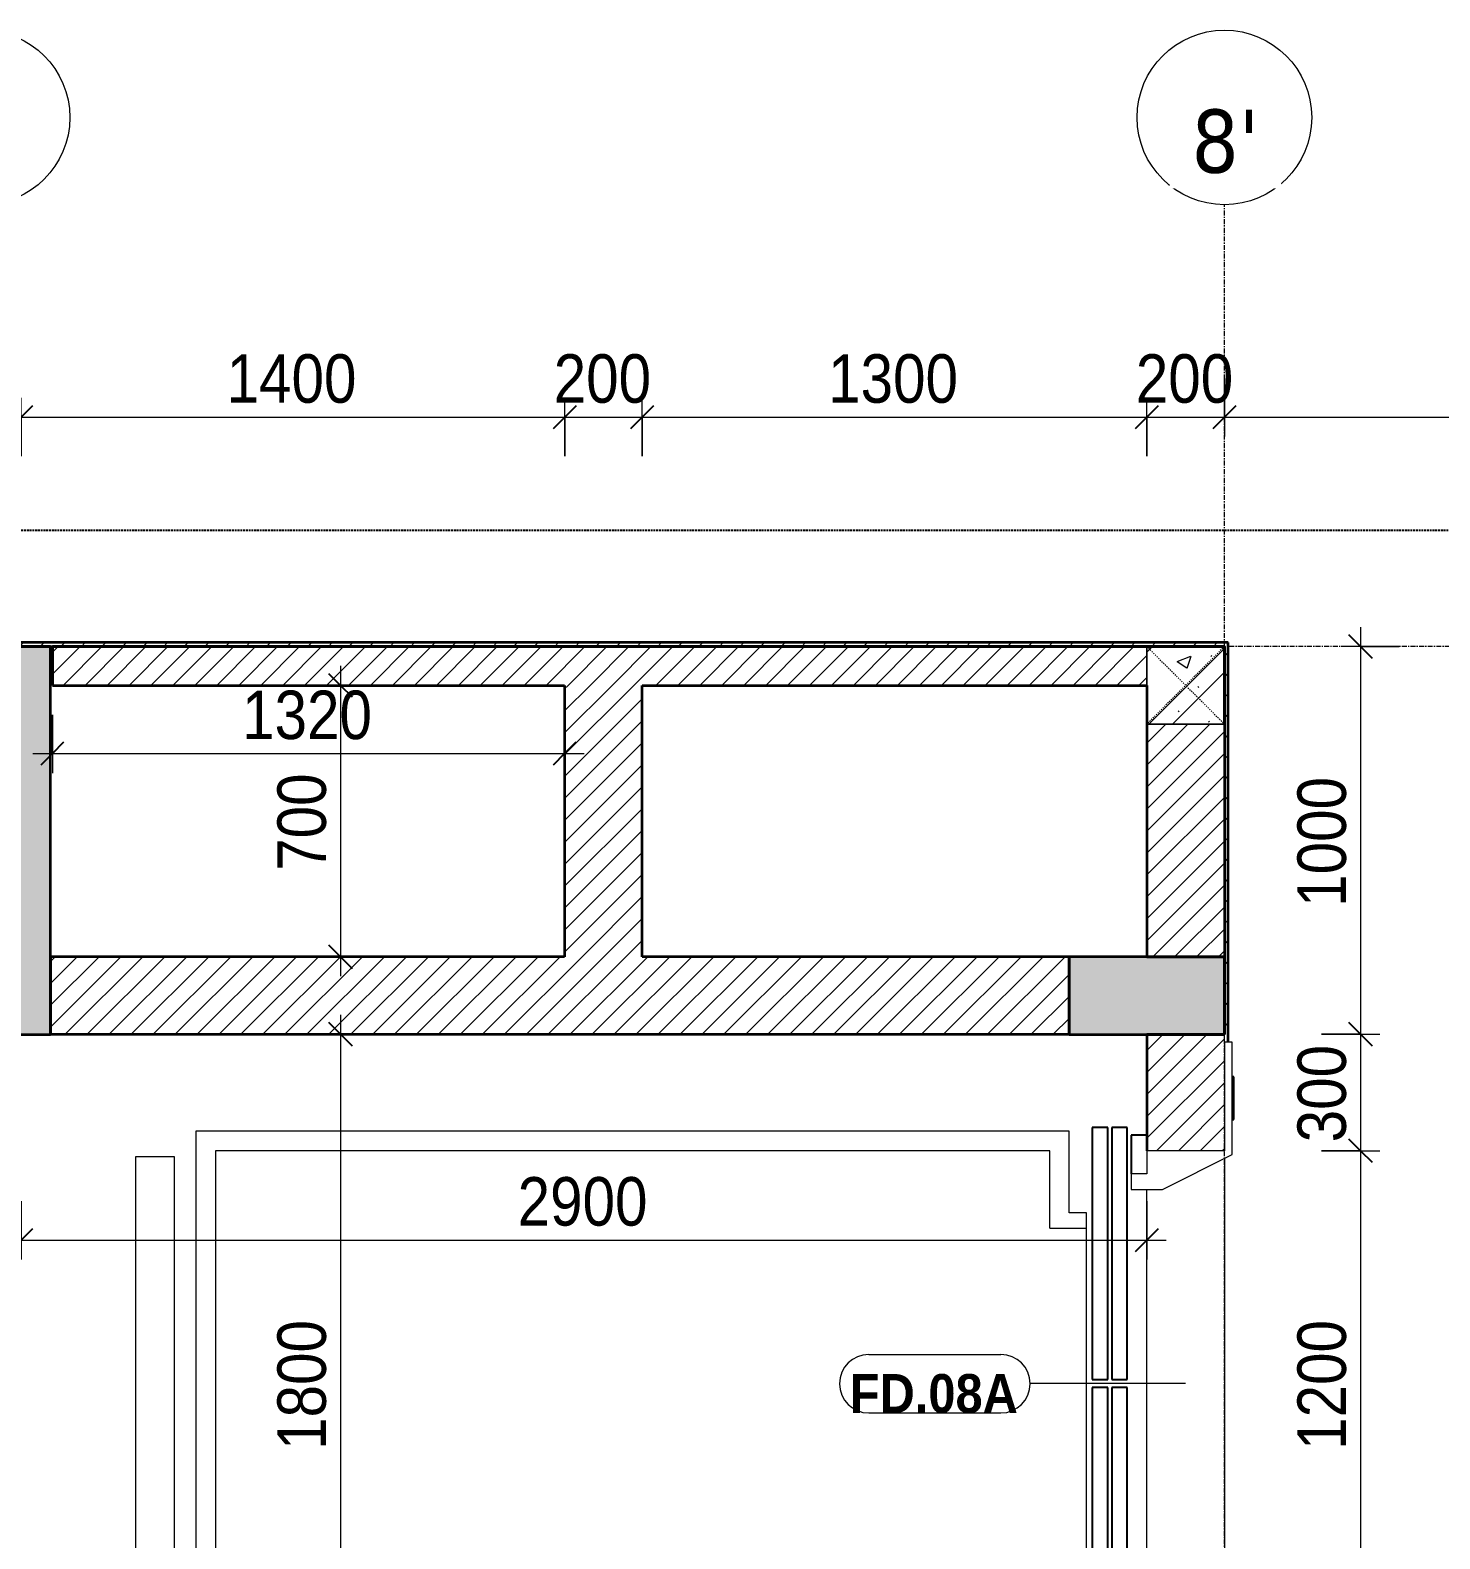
# Model space of a CAD drawing. Header units: millimetres. Extents: x 75804 to 125408, y 2002 to 35126.
# Drawn here: x 88767 to 92399, y 31237 to 35126 of the extents above; entities that cross this region are included whole.
import ezdxf

# ---------------------------------------------------------------- set-up
doc = ezdxf.new("R2010")
doc.units = ezdxf.units.MM
for name, pattern in [('Dash', [6, 3, -3]), ('Dash - Tight', [4.5, 3, -1.5]), ('Grid Line', [22.225, 12.7, -3.175, 3.175, -3.175]), ('Hidden', [7.14375, 4.7625, -2.38125])]:
    doc.linetypes.add(name, pattern=pattern)
for name, color, linetype, lineweight in [('0-2', 10, 'Continuous', 5), ('A-ANNO-DIMS', 211, 'Continuous', 9), ('A-ANNO-DIMS-50', 211, 'Continuous', 9), ('A-DETL-GENF-1', 92, 'Dash - Tight', 18), ('A-DETL-GENF-2', 92, 'Hidden', 25), ('A-DOOR', 31, 'Continuous', 18), ('A-DOOR-1', 31, 'Continuous', 25), ('A-DOOR-IDEN', 31, 'Continuous', 9), ('A-WALL', 113, 'Continuous', 18), ('A-WALL-1', 113, 'Continuous', 35), ('A-WALL-PATT-1', 111, 'Continuous', 18), ('I-WALL-2', 2, 'Continuous', 35), ('S-COLS', 52, 'Continuous', 18), ('S-COLS-1', 9, 'Continuous', 5), ('S-COLS-2', 7, 'Continuous', 35), ('S-COLS-3', 52, 'Dash', 18), ('S-COLS-4', 254, 'Continuous', 18), ('S-COLS-5', 52, 'Continuous', 35), ('S-COLS-HDLN', 52, 'Dash', 18), ('S-GRID-1', 1, 'Grid Line', 9), ('S-GRID-IDEN', 1, 'Continuous', 9)]:
    doc.layers.add(name, color=color, linetype=linetype, lineweight=lineweight)
doc.styles.add('Arial_B', font='arialbd.ttf', dxfattribs={"width": 0.9, "height": 100})
doc.styles.add('Tahoma_B', font='tahomabd.ttf', dxfattribs={"height": 162.5})
doc.styles.add('UTM Avo', font='', dxfattribs={"width": 0.9, "height": 125})
doc.styles.get('UTM Avo').set_extended_font_data('UTM Avo')
doc.dimstyles.new('1_Dim_chi_tiet_2_5', dxfattribs={"dimscale": 304.8, "dimtxt": 124.912619, "dimasz": 0.19685, "dimexe": 0.164042, "dimexo": 0.0625, "dimgap": 0.016404, "dimtad": 1, "dimdec": 0, "dimrnd": 5, "dimzin": 0, "dimdsep": 46, "dimtxsty": 'UTM Avo', "dimblk1": 'OBLIQUE', "dimblk2": 'OBLIQUE', "dimsah": 1, "dimcen": 0.09, "dimdle": 0.164042, "dimazin": 0, "dimtfac": 1, "dimtdec": 4, "dimtix": 1, "dimtmove": 0, "dimatfit": 3, "dimfxl": 0.328084, "dimfxlon": 1, "dimtvp": 1, "dimtolj": 1, "dimtzin": 0, "dimarcsym": 2})
pattern_1 = [(45, (11291.85, 0), (-28.284271, 28.284271), [])]
pattern_2 = [(45, (11291.85, 0), (-26.516504, 26.516504), [])]
pattern_3 = [(50, (11291.85, 0), (364.3679, -31.8783), [38.1, -419.1]), (355, (11291.85, 0), (-70.4859, 382.1133), [30.48, -335.28]), (100.451, (11322.2, -2.66), (293.885, 350.2334), [32.38, -356.18]), (46.184, (11291.85, 101.6), (542.1585, -84.0858), [57.15, -628.65]), (96.636, (11337.03, 94.6), (474.805, 494.8554), [48.57, -534.27]), (351.184, (11291.85, 101.6), (474.8102, 494.85), [45.72, -502.92]), (21, (11342.65, 76.2), (303.2285, -204.5305), [38.1, -419.1]), (326, (11342.65, 76.2), (123.6039, 368.376), [30.48, -335.28]), (71.451, (11367.92, 59.16), (426.8341, 163.8427), [32.38, -356.18]), (37.5, (11291.85, 0), (6.17665, 169.11015), [3.353, -327.863, 3.353, -337.007, -336.55]), (37.5, (11291.85, 0), (6.17665, 169.11015), [-671.576, 3.353, -333.197]), (7.5, (11291.85, 0), (133.63888, 200.3615), [3.353, -190.703, 3.353, -320.243, -128.27]), (7.5, (11291.85, 0), (133.63888, 200.3615), [-517.652, 3.353, -124.917]), (327.5, (11178.57, 0), (271.18182, -11.45836), [3.353, -123.647, 3.353, -392.887, -525.78]), (327.5, (11178.57, 0), (271.18182, -11.45836), [-523.24, 3.353, -522.427]), (317.5, (11127.77, 0), (296.2585, 50.85285), [3.353, -161.747, 3.353, -259.791, -373.38]), (317.5, (11127.77, 0), (296.2585, 50.85285), [-428.244, 3.353, -370.027]), (45, (11291.85, 0), (-125.7236, 125.7236), []), (45, (11291.85, 190.5), (-125.7236, 125.7236), [])]

# ---------------------------------------------------------------- blocks, each defined once
blk = doc.blocks.new('NCV_TKTC_KET CAU_rvt-2-TKCS_THANG MÁY TM2 - MẶT BẰNG TẦNG 1')
at = {"layer": 'S-COLS-1'}
for points in [[(77527.6, 32536.9), (77527.6, 33536.9), (77177.6, 33536.9), (77177.6, 32536.9), (77422.7, 32536.9)], [(80552.6, 32536.9), (80552.6, 32736.9), (80152.6, 32736.9), (80152.6, 32536.9)]]:
    blk.add_hatch(color=256, dxfattribs=at).paths.add_polyline_path(points)
at = {"layer": 'S-COLS-2'}
for p, q in [((77527.6, 33536.9), (77177.6, 33536.9)), ((77527.6, 32536.9), (77527.6, 33536.9)), ((80152.6, 32736.9), (80152.6, 32536.9)), ((80552.6, 32736.9), (80152.6, 32736.9)), ((80552.6, 32536.9), (80552.6, 32736.9)), ((77177.6, 32536.9), (77527.6, 32536.9)), ((80152.6, 32536.9), (80552.6, 32536.9))]:
    blk.add_line(p, q, dxfattribs=at)
blk = doc.blocks.new('Thang may HIEN - Dài x Rộng - 2200x1200-551375-TKCS_THANG MÁY TM2 - MẶT BẰNG TẦNG 1')
at = {"layer": 'A-DOOR'}
for p, q in [((-590, 120), (-880, 120)), ((-880, 120), (-880, 100)), ((-500, -60), (-590, 120)), ((590, 120), (500, -60)), ((880, 120), (590, 120)), ((880, 100), (880, 120)), ((-880, 100), (-600, 100)), ((-600, 100), (-600, -100)), ((600, -100), (600, 100)), ((600, 100), (880, 100)), ((-500, -140), (-500, -60)), ((500, -60), (500, -140)), ((-600, -100), (-540, -100)), ((-540, -100), (-540, -140)), ((615, -100), (600, -100)), ((615, -140), (615, -100)), ((-660, -190.4), (-660, -150.4)), ((-660, -150.4), (-10, -150.4)), ((-540, -140), (-500, -140)), ((-10, -150.4), (-10, -190.4)), ((660, -150.4), (10, -150.4)), ((10, -150.4), (10, -190.4)), ((500, -140), (615, -140)), ((660, -190.4), (660, -150.4)), ((-10, -190.4), (-660, -190.4)), ((10, -190.4), (660, -190.4)), ((-10, -200.4), (-660, -200.4)), ((-660, -200.4), (-660, -240.4)), ((-10, -240.4), (-10, -200.4)), ((10, -200.4), (10, -240.4)), ((660, -200.4), (10, -200.4)), ((660, -240.4), (660, -200.4)), ((-660, -240.4), (-10, -240.4)), ((-440, -255), (-440, -300)), ((-400, -255), (-440, -255)), ((475, -255), (-400, -255)), ((-400, -350), (-400, -255)), ((10, -240.4), (660, -240.4)), ((475, -255), (515, -255)), ((475, -350), (475, -255)), ((515, -255), (515, -300)), ((-440, -300), (-650, -300)), ((-650, -300), (-650, -2550)), ((650, -300), (515, -300)), ((650, -2550), (650, -300)), ((-400, -350), (-600, -350)), ((-600, -350), (-600, -2500)), ((600, -350), (475, -350)), ((600, -2500), (600, -350)), ((-600, -2500), (600, -2500)), ((-650, -2550), (650, -2550)), ((590.8, -2605.4), (-584.2, -2605.4)), ((-584.2, -2605.4), (-584.2, -2705.4)), ((590.8, -2705.4), (590.8, -2605.4)), ((-584.2, -2705.4), (590.8, -2705.4))]:
    blk.add_line(p, q, dxfattribs=at)
at = {"layer": 'A-DOOR-1'}
for p, q in [((-680, 124), (-790, 124)), ((-790, 124), (-790, 120)), ((-680, 120), (-680, 124)), ((-600, -100), (-640, -100)), ((-640, -100), (-640, -140)), ((640, -100), (615, -100)), ((640, -140), (640, -100)), ((-10, -150.4), (-660, -150.4)), ((-660, -150.4), (-660, -190.4)), ((-640, -140), (-540, -140)), ((-10, -190.4), (-10, -150.4)), ((10, -150.4), (10, -190.4)), ((660, -150.4), (10, -150.4)), ((615, -140), (640, -140)), ((660, -190.4), (660, -150.4)), ((-660, -190.4), (-10, -190.4)), ((10, -190.4), (660, -190.4)), ((-10, -200.4), (-660, -200.4)), ((-660, -200.4), (-660, -240.4)), ((-10, -240.4), (-10, -200.4)), ((10, -200.4), (10, -240.4)), ((660, -200.4), (10, -200.4)), ((660, -240.4), (660, -200.4)), ((-660, -240.4), (-10, -240.4)), ((10, -240.4), (660, -240.4))]:
    blk.add_line(p, q, dxfattribs=at)
blk = doc.blocks.new('G1_SOF - BO TRU - 200x200-3050151-TKCS_THANG MÁY TM2 - MẶT BẰNG TẦNG 1')
at = {"layer": 'S-COLS-HDLN'}
for p, q in [((-100, 100), (100, -100)), ((100, 100), (-100, -100))]:
    blk.add_line(p, q, dxfattribs=at)
blk = doc.blocks.new('BORDER VIEW - BORDER VIEW-1938873-TKCS_THANG MÁY TM2 - MẶT BẰNG TẦNG 1')
at = {"layer": 'A-DETL-GENF-2'}
blk.add_line((150, 8500), (6798.1, 8500), dxfattribs=at)
blk = doc.blocks.new('Grid - M_Grid Head - Circle-353313-TKCS_THANG MÁY TM2 - MẶT BẰNG TẦNG 1')
at = {"layer": 'S-GRID-IDEN'}
blk.add_circle((0, 0), 4.5, dxfattribs=at)
blk = doc.blocks.new('DIMBLOCK50-TKCS_THANG MÁY TM2 - MẶT BẰNG TẦNG 1')
at = {"layer": 'A-ANNO-DIMS-50', "lineweight": 25}
for p, q in [((92194.8, 33536.9), (92164.8, 33566.9)), ((92194.8, 33536.9), (92224.8, 33506.9)), ((92194.8, 32537.4), (92164.8, 32567.4)), ((92194.8, 32537.4), (92224.8, 32507.4))]:
    blk.add_line(p, q, dxfattribs=at)
at = {"layer": 'A-ANNO-DIMS-50'}
for p, q in [((92194.8, 33586.9), (92194.8, 32537.4)), ((92294.8, 33536.9), (92144.8, 33536.9)), ((92194.8, 33536.9), (92294.8, 33536.9)), ((92094.8, 32537.4), (92244.8, 32537.4)), ((92194.8, 32537.4), (92094.8, 32537.4))]:
    blk.add_line(p, q, dxfattribs=at)
at = {"layer": 'A-ANNO-DIMS-50', "color": 0, "insert": (92032.4, 32866), "char_height": 125, "width": 410.824, "attachment_point": 1, "rotation": 90, "line_spacing_factor": 1.110334, "style": 'UTM Avo'}
blk.add_mtext('1000', dxfattribs=at)
blk = doc.blocks.new('_Oblique')
at = {"color": 0, "linetype": 'ByBlock', "lineweight": -2}
blk.add_line((-0.5, -0.5), (0.5, 0.5), dxfattribs=at)
blk = doc.blocks.new('DIMBLOCK51-TKCS_THANG MÁY TM2 - MẶT BẰNG TẦNG 1')
at = {"layer": 'A-ANNO-DIMS-50', "lineweight": 25}
for p, q in [((92194.8, 32537.4), (92164.8, 32567.4)), ((92194.8, 32537.4), (92224.8, 32507.4)), ((92194.8, 32237.4), (92164.8, 32267.4)), ((92194.8, 32237.4), (92224.8, 32207.4))]:
    blk.add_line(p, q, dxfattribs=at)
at = {"layer": 'A-ANNO-DIMS-50'}
for p, q in [((92094.8, 32537.4), (92244.8, 32537.4)), ((92194.8, 32537.4), (92094.8, 32537.4)), ((92194.8, 32537.4), (92194.8, 32237.4)), ((92094.8, 32237.4), (92244.8, 32237.4)), ((92194.8, 32237.4), (92094.8, 32237.4))]:
    blk.add_line(p, q, dxfattribs=at)
at = {"layer": 'A-ANNO-DIMS-50', "color": 0, "insert": (92032.4, 32259), "char_height": 125, "width": 308.118, "attachment_point": 1, "rotation": 90, "line_spacing_factor": 1.110334, "style": 'UTM Avo'}
blk.add_mtext('300', dxfattribs=at)
blk = doc.blocks.new('DIMBLOCK52-TKCS_THANG MÁY TM2 - MẶT BẰNG TẦNG 1')
at = {"layer": 'A-ANNO-DIMS-50', "lineweight": 25}
for p, q in [((92194.8, 32237.4), (92164.8, 32267.4)), ((92194.8, 32237.4), (92224.8, 32207.4)), ((92194.8, 31037.4), (92164.8, 31067.4)), ((92194.8, 31037.4), (92224.8, 31007.4))]:
    blk.add_line(p, q, dxfattribs=at)
at = {"layer": 'A-ANNO-DIMS-50'}
for p, q in [((92094.8, 32237.4), (92244.8, 32237.4)), ((92194.8, 32237.4), (92094.8, 32237.4)), ((92194.8, 32237.4), (92194.8, 31037.4)), ((92094.8, 31037.4), (92244.8, 31037.4)), ((92194.8, 31037.4), (92094.8, 31037.4))]:
    blk.add_line(p, q, dxfattribs=at)
at = {"layer": 'A-ANNO-DIMS-50', "color": 0, "insert": (92032.4, 31466.2), "char_height": 125, "width": 410.824, "attachment_point": 1, "rotation": 90, "line_spacing_factor": 1.110334, "style": 'UTM Avo'}
blk.add_mtext('1200', dxfattribs=at)
blk = doc.blocks.new('STN_Door Tag - STN_Door Tag-1788670-TKCS_THANG MÁY TM2 - MẶT BẰNG TẦNG 1')
at = {"layer": 'A-DOOR-IDEN'}
for p, q in [((-3.37, 1.495), (3.431, 1.495)), ((-3.37, -1.524), (3.431, -1.524))]:
    blk.add_line(p, q, dxfattribs=at)
for centre, start, end in [((-3.37, -0.015), 90, 270), ((3.431, -0.015), 270, 90)]:
    blk.add_arc(centre, 1.509, start, end, dxfattribs=at)
blk = doc.blocks.new('DIMBLOCK69-TKCS_THANG MÁY TM2 - MẶT BẰNG TẦNG 1')
at = {"layer": 'A-ANNO-DIMS-50'}
for p, q in [((88744.4, 34028), (88744.4, 34178)), ((90144.5, 34028), (90144.5, 34178)), ((88694.4, 34128), (90144.5, 34128)), ((88744.4, 34128), (88744.4, 34028)), ((90144.5, 34128), (90144.5, 34028))]:
    blk.add_line(p, q, dxfattribs=at)
at = {"layer": 'A-ANNO-DIMS-50', "lineweight": 25}
for p, q in [((88744.4, 34128), (88774.4, 34158)), ((90144.5, 34128), (90174.5, 34158)), ((88744.4, 34128), (88714.4, 34098)), ((90144.5, 34128), (90114.5, 34098))]:
    blk.add_line(p, q, dxfattribs=at)
at = {"layer": 'A-ANNO-DIMS-50', "color": 0, "insert": (89273.3, 34290.3), "char_height": 125, "width": 410.824, "attachment_point": 1, "line_spacing_factor": 1.110334, "style": 'UTM Avo'}
blk.add_mtext('1400', dxfattribs=at)
blk = doc.blocks.new('DIMBLOCK70-TKCS_THANG MÁY TM2 - MẶT BẰNG TẦNG 1')
at = {"layer": 'A-ANNO-DIMS-50'}
for p, q in [((90144.5, 34028), (90144.5, 34178)), ((90344.4, 34028), (90344.4, 34178)), ((90144.5, 34128), (90344.4, 34128)), ((90144.5, 34128), (90144.5, 34028)), ((90344.4, 34128), (90344.4, 34028))]:
    blk.add_line(p, q, dxfattribs=at)
at = {"layer": 'A-ANNO-DIMS-50', "lineweight": 25}
for p, q in [((90144.5, 34128), (90174.5, 34158)), ((90344.4, 34128), (90374.4, 34158)), ((90144.5, 34128), (90114.5, 34098)), ((90344.4, 34128), (90314.4, 34098))]:
    blk.add_line(p, q, dxfattribs=at)
at = {"layer": 'A-ANNO-DIMS-50', "color": 0, "insert": (90116.1, 34290.3), "char_height": 125, "width": 308.118, "attachment_point": 1, "line_spacing_factor": 1.110334, "style": 'UTM Avo'}
blk.add_mtext('200', dxfattribs=at)
blk = doc.blocks.new('DIMBLOCK71-TKCS_THANG MÁY TM2 - MẶT BẰNG TẦNG 1')
at = {"layer": 'A-ANNO-DIMS-50'}
for p, q in [((90344.4, 34028), (90344.4, 34178)), ((91644.4, 34028), (91644.4, 34178)), ((90344.4, 34128), (91644.4, 34128)), ((90344.4, 34128), (90344.4, 34028)), ((91644.4, 34128), (91644.4, 34028))]:
    blk.add_line(p, q, dxfattribs=at)
at = {"layer": 'A-ANNO-DIMS-50', "lineweight": 25}
for p, q in [((90344.4, 34128), (90374.4, 34158)), ((91644.4, 34128), (91674.4, 34158)), ((90344.4, 34128), (90314.4, 34098)), ((91644.4, 34128), (91614.4, 34098))]:
    blk.add_line(p, q, dxfattribs=at)
at = {"layer": 'A-ANNO-DIMS-50', "color": 0, "insert": (90823.2, 34290.3), "char_height": 125, "width": 410.824, "attachment_point": 1, "line_spacing_factor": 1.110334, "style": 'UTM Avo'}
blk.add_mtext('1300', dxfattribs=at)
blk = doc.blocks.new('DIMBLOCK72-TKCS_THANG MÁY TM2 - MẶT BẰNG TẦNG 1')
at = {"layer": 'A-ANNO-DIMS-50'}
for p, q in [((91844.4, 34228), (91844.4, 34078)), ((91844.4, 34128), (91844.4, 34228)), ((91644.4, 34028), (91644.4, 34178)), ((91644.4, 34128), (91844.4, 34128)), ((91644.4, 34128), (91644.4, 34028))]:
    blk.add_line(p, q, dxfattribs=at)
at = {"layer": 'A-ANNO-DIMS-50', "lineweight": 25}
for p, q in [((91644.4, 34128), (91674.4, 34158)), ((91844.4, 34128), (91874.4, 34158)), ((91644.4, 34128), (91614.4, 34098)), ((91844.4, 34128), (91814.4, 34098))]:
    blk.add_line(p, q, dxfattribs=at)
at = {"layer": 'A-ANNO-DIMS-50', "color": 0, "insert": (91616, 34290.3), "char_height": 125, "width": 308.118, "attachment_point": 1, "line_spacing_factor": 1.110334, "style": 'UTM Avo'}
blk.add_mtext('200', dxfattribs=at)
blk = doc.blocks.new('DIMBLOCK73-TKCS_THANG MÁY TM2 - MẶT BẰNG TẦNG 1')
at = {"layer": 'A-ANNO-DIMS-50'}
for p, q in [((91844.4, 34228), (91844.4, 34078)), ((91844.4, 34128), (91844.4, 34228)), ((94869.4, 34028), (94869.4, 34178)), ((91844.4, 34128), (94919.4, 34128)), ((94869.4, 34128), (94869.4, 34028))]:
    blk.add_line(p, q, dxfattribs=at)
at = {"layer": 'A-ANNO-DIMS-50', "lineweight": 25}
for p, q in [((91844.4, 34128), (91874.4, 34158)), ((94869.4, 34128), (94899.4, 34158)), ((91844.4, 34128), (91814.4, 34098)), ((94869.4, 34128), (94839.4, 34098))]:
    blk.add_line(p, q, dxfattribs=at)
at = {"layer": 'A-ANNO-DIMS-50', "color": 0, "insert": (93185.7, 34290.3), "char_height": 125, "width": 410.824, "attachment_point": 1, "line_spacing_factor": 1.110334, "style": 'UTM Avo'}
blk.add_mtext('3025', dxfattribs=at)
blk = doc.blocks.new('DIMBLOCK76-TKCS_THANG MÁY TM2 - MẶT BẰNG TẦNG 1')
at = {"layer": 'A-ANNO-DIMS-50', "lineweight": 25}
for p, q in [((89566.6, 32537.4), (89536.6, 32567.4)), ((89566.6, 32537.4), (89596.6, 32507.4)), ((89566.6, 30737.4), (89536.6, 30767.4)), ((89566.6, 30737.4), (89596.6, 30707.4))]:
    blk.add_line(p, q, dxfattribs=at)
at = {"layer": 'A-ANNO-DIMS-50'}
for p, q in [((89566.6, 32587.4), (89566.6, 30687.4)), ((89666.6, 32537.4), (89516.6, 32537.4)), ((89566.6, 32537.4), (89666.6, 32537.4)), ((89666.6, 30737.4), (89516.6, 30737.4)), ((89566.6, 30737.4), (89666.6, 30737.4))]:
    blk.add_line(p, q, dxfattribs=at)
at = {"layer": 'A-ANNO-DIMS-50', "color": 0, "insert": (89404.2, 31466.2), "char_height": 125, "width": 410.824, "attachment_point": 1, "rotation": 90, "line_spacing_factor": 1.110334, "style": 'UTM Avo'}
blk.add_mtext('1800', dxfattribs=at)
blk = doc.blocks.new('DIMBLOCK77-TKCS_THANG MÁY TM2 - MẶT BẰNG TẦNG 1')
at = {"layer": 'A-ANNO-DIMS-50'}
for p, q in [((89566.6, 33486.9), (89566.6, 32687.4)), ((89666.6, 33436.9), (89516.6, 33436.9)), ((89566.6, 33436.9), (89666.6, 33436.9)), ((89666.6, 32737.4), (89516.6, 32737.4)), ((89566.6, 32737.4), (89666.6, 32737.4))]:
    blk.add_line(p, q, dxfattribs=at)
at = {"layer": 'A-ANNO-DIMS-50', "lineweight": 25}
for p, q in [((89566.6, 33436.9), (89536.6, 33466.9)), ((89566.6, 33436.9), (89596.6, 33406.9)), ((89566.6, 32737.4), (89536.6, 32767.4)), ((89566.6, 32737.4), (89596.6, 32707.4))]:
    blk.add_line(p, q, dxfattribs=at)
at = {"layer": 'A-ANNO-DIMS-50', "color": 0, "insert": (89404.2, 32958.8), "char_height": 125, "width": 308.118, "attachment_point": 1, "rotation": 90, "line_spacing_factor": 1.110334, "style": 'UTM Avo'}
blk.add_mtext('700', dxfattribs=at)
blk = doc.blocks.new('DIMBLOCK80-TKCS_THANG MÁY TM2 - MẶT BẰNG TẦNG 1')
at = {"layer": 'A-ANNO-DIMS-50'}
for p, q in [((88744.4, 32106.9), (88744.4, 31956.9)), ((88744.4, 32006.9), (88744.4, 32106.9)), ((91644.4, 32106.9), (91644.4, 31956.9)), ((91644.4, 32006.9), (91644.4, 32106.9)), ((88694.4, 32006.9), (91694.4, 32006.9))]:
    blk.add_line(p, q, dxfattribs=at)
at = {"layer": 'A-ANNO-DIMS-50', "lineweight": 25}
for p, q in [((88744.4, 32006.9), (88714.4, 31976.9)), ((88744.4, 32006.9), (88774.4, 32036.9)), ((91644.4, 32006.9), (91614.4, 31976.9)), ((91644.4, 32006.9), (91674.4, 32036.9))]:
    blk.add_line(p, q, dxfattribs=at)
at = {"layer": 'A-ANNO-DIMS-50', "color": 0, "insert": (90023.2, 32169.3), "char_height": 125, "width": 410.824, "attachment_point": 1, "line_spacing_factor": 1.110334, "style": 'UTM Avo'}
blk.add_mtext('2900', dxfattribs=at)
blk = doc.blocks.new('DIMBLOCK81-TKCS_THANG MÁY TM2 - MẶT BẰNG TẦNG 1')
at = {"layer": 'A-ANNO-DIMS-50'}
for p, q in [((88824.4, 33360.9), (88824.4, 33210.9)), ((88824.4, 33260.9), (88824.4, 33360.9)), ((90144.4, 33360.9), (90144.4, 33210.9)), ((90144.4, 33260.9), (90144.4, 33360.9)), ((88774.4, 33260.9), (90194.4, 33260.9))]:
    blk.add_line(p, q, dxfattribs=at)
at = {"layer": 'A-ANNO-DIMS-50', "lineweight": 25}
for p, q in [((88824.4, 33260.9), (88854.4, 33290.9)), ((90144.4, 33260.9), (90174.4, 33290.9)), ((88824.4, 33260.9), (88794.4, 33230.9)), ((90144.4, 33260.9), (90114.4, 33230.9))]:
    blk.add_line(p, q, dxfattribs=at)
at = {"layer": 'A-ANNO-DIMS-50', "color": 0, "insert": (89313.2, 33423.3), "char_height": 125, "width": 410.824, "attachment_point": 1, "line_spacing_factor": 1.110334, "style": 'UTM Avo'}
blk.add_mtext('1320', dxfattribs=at)

msp = doc.modelspace()

# ---------------------------------------------------------------- hatches: boundary and pattern name
at = {"layer": 'A-WALL-PATT-1'}
h = msp.add_hatch(dxfattribs=at)
h.set_pattern_fill('FP_3', color=256, style=0, pattern_type=2)
h.set_pattern_definition(pattern_2)
h.paths.add_polyline_path([(91844.4, 33536.9), (91844.4, 33546.9), (88244.4, 33546.9), (88244.4, 33536.9), (90180.3, 33536.9)])
h = msp.add_hatch(dxfattribs=at)
h.set_pattern_fill('FP_1', color=256, style=0, pattern_type=2)
h.set_pattern_definition(pattern_1)
h.paths.add_polyline_path([(91644.4, 33436.9), (91644.4, 33536.9), (88824.4, 33536.9), (88824.4, 33436.9), (90344.4, 33436.9)])
h = msp.add_hatch(dxfattribs=at)
h.set_pattern_fill('FP_3', color=256, style=0, pattern_type=2)
h.set_pattern_definition(pattern_2)
h.paths.add_polyline_path([(91854.4, 28646.9), (91854.4, 28707.4), (91844.4, 28707.4), (91844.4, 28646.9)])
h.paths.add_polyline_path([(91844.4, 30467.4), (91854.4, 30467.4), (91854.4, 30757.4), (91844.4, 30757.4), (91844.4, 30536.9)])
h.paths.add_polyline_path([(91845.1, 32517.4), (91854.4, 32517.4), (91854.4, 33546.9), (91844.4, 33546.9), (91844.4, 32517.4)])
h = msp.add_hatch(dxfattribs=at)
h.set_pattern_fill('FP_1', color=256, style=0, pattern_type=2)
h.set_pattern_definition(pattern_1)
h.paths.add_polyline_path([(90344.4, 32737.4), (90344.4, 33436.9), (90144.4, 33436.9), (90144.4, 32737.4), (90180.3, 32737.4)])
h = msp.add_hatch(dxfattribs=at)
h.set_pattern_fill('FP_1', color=256, style=0, pattern_type=2)
h.set_pattern_definition(pattern_1)
h.paths.add_polyline_path([(91844.4, 32736.9), (91844.4, 33336.9), (91644.4, 33336.9), (91644.4, 32736.9)])
h = msp.add_hatch(dxfattribs=at)
h.set_pattern_fill('FP_1', color=256, style=0, pattern_type=2)
h.set_pattern_definition(pattern_1)
h.paths.add_polyline_path([(91444.4, 32537.4), (91444.4, 32737.4), (88819.4, 32737.4), (88819.4, 32537.4), (90180.3, 32537.4)])
h = msp.add_hatch(dxfattribs=at)
h.set_pattern_fill('FP_1', color=256, style=0, pattern_type=2)
h.set_pattern_definition(pattern_1)
h.paths.add_polyline_path([(91844.4, 30736.9), (91844.4, 31037.4), (91644.4, 31037.4), (91644.4, 30736.9)])
h.paths.add_polyline_path([(91644.4, 32237.4), (91844.4, 32237.4), (91844.4, 32536.9), (91644.4, 32536.9)])
at = {"layer": 'S-COLS-4'}
h = msp.add_hatch(dxfattribs=at)
h.set_pattern_fill('FP_2', color=256, style=0, pattern_type=2)
h.set_pattern_definition(pattern_3)
h.paths.add_polyline_path([(91844.4, 33336.9), (91844.4, 33536.9), (91644.4, 33536.9), (91644.4, 33336.9)])
h = msp.add_hatch(dxfattribs=at)
h.set_pattern_fill('FP_2', color=256, style=0, pattern_type=2)
h.set_pattern_definition(pattern_3)
h.paths.add_polyline_path([(91844.4, 33336.9), (91844.4, 33536.9), (91644.4, 33536.9), (91644.4, 33336.9)])

# ---------------------------------------------------------------- linework, layer by layer
at = {"layer": 'A-DOOR-IDEN'}
msp.add_line((91744.4, 31637.4), (91343.6, 31637.4), dxfattribs=at)
at = {"layer": 'A-WALL'}
for p, q in [((91644.4, 33436.9), (91644.4, 33536.9)), ((91844.4, 33336.9), (91644.4, 33336.9)), ((91844.4, 32517.4), (91844.4, 32536.9)), ((91844.4, 32217.4), (91844.4, 31057.4)), ((91644.4, 31137.4), (91644.4, 32137.4))]:
    msp.add_line(p, q, dxfattribs=at)
at = {"layer": 'A-WALL-1'}
for p, q in [((91644.4, 33536.9), (88824.4, 33536.9)), ((88824.4, 33536.9), (88824.4, 33436.9)), ((88824.4, 33436.9), (90144.4, 33436.9)), ((90144.4, 33436.9), (90144.4, 32737.4)), ((90344.4, 33436.9), (91644.4, 33436.9)), ((90344.4, 32737.4), (90344.4, 33436.9)), ((91644.4, 33336.9), (91644.4, 32736.9)), ((90144.4, 32737.4), (88819.4, 32737.4)), ((88819.4, 32737.4), (88819.4, 32537.4)), ((91444.4, 32737.4), (90344.4, 32737.4)), ((91444.4, 32537.4), (91444.4, 32737.4)), ((91644.4, 32736.9), (91844.4, 32736.9)), ((88819.4, 32537.4), (91444.4, 32537.4)), ((91644.4, 32536.9), (91644.4, 32237.4)), ((91844.4, 32536.9), (91644.4, 32536.9))]:
    msp.add_line(p, q, dxfattribs=at)
at = {"layer": 'I-WALL-2'}
for p, q in [((91854.4, 33546.9), (88244.4, 33546.9)), ((88469.4, 33536.9), (91844.4, 33536.9)), ((91844.4, 33536.9), (91844.4, 32536.9)), ((91854.4, 32517.4), (91854.4, 33546.9))]:
    msp.add_line(p, q, dxfattribs=at)
at = {"layer": 'S-COLS'}
for p, q in [((91644.4, 33536.9), (91644.4, 33436.9)), ((91644.4, 33336.9), (91844.4, 33336.9))]:
    msp.add_line(p, q, dxfattribs=at)
at = {"layer": 'S-COLS-5'}
for p, q in [((91844.4, 33536.9), (91644.4, 33536.9)), ((91844.4, 33336.9), (91844.4, 33536.9)), ((91644.4, 33436.9), (91644.4, 33336.9))]:
    msp.add_line(p, q, dxfattribs=at)
at = {"layer": 'S-GRID-1'}
for p, q in [((91844.4, 33425.7), (91844.4, 34675.7)), ((95247.9, 33536.9), (88196.5, 33536.9)), ((91844.4, 25577.6), (91844.4, 33425.7))]:
    msp.add_line(p, q, dxfattribs=at)

# ---------------------------------------------------------------- block references
at = {"layer": '0-2'}
msp.add_blockref('NCV_TKTC_KET CAU_rvt-2-TKCS_THANG MÁY TM2 - MẶT BẰNG TẦNG 1', (11291.9, 0), dxfattribs=at)
at = {"layer": 'A-DETL-GENF-1'}
msp.add_blockref('BORDER VIEW - BORDER VIEW-1938873-TKCS_THANG MÁY TM2 - MẶT BẰNG TẦNG 1', (88244.4, 25336.9), dxfattribs=at)
at = {"layer": 'A-DOOR', "rotation": 270}
msp.add_blockref('Thang may HIEN - Dài x Rộng - 2200x1200-551375-TKCS_THANG MÁY TM2 - MẶT BẰNG TẦNG 1', (91744.4, 31637.4), dxfattribs=at)
at = {"layer": 'A-DOOR-IDEN', "xscale": 49.99999999999998, "yscale": 49.99999999999998, "zscale": 49.99999999999998}
msp.add_blockref('STN_Door Tag - STN_Door Tag-1788670-TKCS_THANG MÁY TM2 - MẶT BẰNG TẦNG 1', (91096.6, 31637.6), dxfattribs=at)
at = {"layer": 'S-COLS-3'}
msp.add_blockref('G1_SOF - BO TRU - 200x200-3050151-TKCS_THANG MÁY TM2 - MẶT BẰNG TẦNG 1', (91744.4, 33436.9), dxfattribs=at)
at = {"layer": 'S-GRID-IDEN', "xscale": 49.99999999999998, "yscale": 49.99999999999998, "zscale": 49.99999999999998}
for p in [(88644.4, 34900.7), (91844.4, 34900.7)]:
    msp.add_blockref('Grid - M_Grid Head - Circle-353313-TKCS_THANG MÁY TM2 - MẶT BẰNG TẦNG 1', p, dxfattribs=at)

# ---------------------------------------------------------------- texts
at = {"layer": 'A-DOOR-IDEN', "insert": (91095.6, 31610.9), "char_height": 100, "width": 443.7, "attachment_point": 5, "line_spacing_factor": 0.936439, "style": 'Arial_B'}
msp.add_mtext('\\pt2.25,4.5,6.75,9,11.25,13.5,15.75,18,20.25,22.5,24.75,27,29.25,31.5,33.75,36,38.25,40.5,42.75,45,47.25,49.5,51.75,54,56.25,58.5,60.75,63,65.25,67.5,69.75,72;FD.08A', dxfattribs=at)

# ---------------------------------------------------------------- dimensions: what is measured, and where the dimension line sits
at = {"layer": 'A-ANNO-DIMS'}
for base, p1, p2, override, picture, middle in [((90144.5, 34128), (88744.4, 34028), (90144.5, 34028), {"dimpost": '<>', "dimfxl": 1400.071331}, 'DIMBLOCK69-TKCS_THANG MÁY TM2 - MẶT BẰNG TẦNG 1', (89444.5, 34197.6)), ((90344.4, 34128), (90144.5, 34028), (90344.4, 34028), {"dimpost": '<>', "dimfxl": 199.928669}, 'DIMBLOCK70-TKCS_THANG MÁY TM2 - MẶT BẰNG TẦNG 1', (90244.5, 34197.6)), ((91644.4, 34128), (90344.4, 34028), (91644.4, 34028), {"dimpost": '<>', "dimfxl": 1300}, 'DIMBLOCK71-TKCS_THANG MÁY TM2 - MẶT BẰNG TẦNG 1', (90994.4, 34197.6)), ((91844.4, 34128), (91644.4, 34028), (91844.4, 34228), {"dimpost": '<>', "dimfxl": 282.842712}, 'DIMBLOCK72-TKCS_THANG MÁY TM2 - MẶT BẰNG TẦNG 1', (91744.4, 34197.6)), ((94869.4, 34128), (91844.4, 34228), (94869.4, 34028), {"dimpost": '<>', "dimfxl": 3031.604361}, 'DIMBLOCK73-TKCS_THANG MÁY TM2 - MẶT BẰNG TẦNG 1', (93356.9, 34197.6)), ((90144.4, 33260.9), (88824.4, 33360.9), (90144.4, 33360.9), {"dimpost": '<>', "dimfxl": 1320}, 'DIMBLOCK81-TKCS_THANG MÁY TM2 - MẶT BẰNG TẦNG 1', (89484.4, 33330.6)), ((91644.4, 32006.9), (88744.4, 32106.9), (91644.4, 32106.9), {"dimpost": '<>', "dimfxl": 2900}, 'DIMBLOCK80-TKCS_THANG MÁY TM2 - MẶT BẰNG TẦNG 1', (90194.4, 32076.6))]:
    dim = msp.add_linear_dim(base=base, p1=p1, p2=p2, dimstyle='1_Dim_chi_tiet_2_5', override=override, dxfattribs=at)
    dim.commit()
    dim.dimension.update_dxf_attribs({"geometry": picture, "text_midpoint": middle})
for base, p1, p2, override, picture, middle in [((92194.8117, 32537.3629), (92294.8117, 33536.936), (92094.8117, 32537.3629), {"dimpost": '<>', "dimfxl": 1019.385372}, 'DIMBLOCK50-TKCS_THANG MÁY TM2 - MẶT BẰNG TẦNG 1', (92125.1267, 33037.1494)), ((89566.6345, 32737.3629), (89666.6345, 33436.936), (89666.6345, 32737.3629), {"dimpost": '<>', "dimfxl": 699.573178}, 'DIMBLOCK77-TKCS_THANG MÁY TM2 - MẶT BẰNG TẦNG 1', (89496.9494, 33087.1494)), ((89566.6, 30737.4), (89666.6, 32537.4), (89666.6, 30737.4), {"dimpost": '<>', "dimfxl": 1800}, 'DIMBLOCK76-TKCS_THANG MÁY TM2 - MẶT BẰNG TẦNG 1', (89496.9, 31637.4)), ((92194.8, 32237.4), (92094.8, 32537.4), (92094.8, 32237.4), {"dimpost": '<>', "dimfxl": 300}, 'DIMBLOCK51-TKCS_THANG MÁY TM2 - MẶT BẰNG TẦNG 1', (92125.1, 32387.4)), ((92194.8, 31037.4), (92094.8, 32237.4), (92094.8, 31037.4), {"dimpost": '<>', "dimfxl": 1200}, 'DIMBLOCK52-TKCS_THANG MÁY TM2 - MẶT BẰNG TẦNG 1', (92125.1, 31637.4))]:
    dim = msp.add_linear_dim(base=base, p1=p1, p2=p2, angle=90, dimstyle='1_Dim_chi_tiet_2_5', override=override, dxfattribs=at)
    dim.commit()
    dim.dimension.update_dxf_attribs({"geometry": picture, "text_midpoint": middle})

# ---------------------------------------------------------------- next in the draw order: texts
at = {"layer": 'S-GRID-IDEN', "insert": (91846.8, 34838.2), "char_height": 162.5, "width": 205, "attachment_point": 5, "line_spacing_factor": 0.996129, "style": 'Tahoma_B', "bg_fill": 3, "box_fill_scale": 1.25, "bg_fill_color": 256, "bg_fill_true_color": 13158600, "bg_fill_transparency": 0}
msp.add_mtext("\\pt634.99962,1269.99925,1905.0005,2540.00013,3174.99975,3809.99937,4445.00062,5080.00025,5714.99987,6349.9995,6985.00075,7620.00037,8255,8889.99962,9524.99925,10160.0005,10795.00013,11429.99975,12064.99938,12700.00063,13335.00025,13969.99988,14604.9995,15240.00075,15875.00038,16510,17144.99963,17779.99925,18415.0005,19050.00013,19684.99975,20319.99938;8'", dxfattribs=at)

doc.saveas('drawing.dxf')
